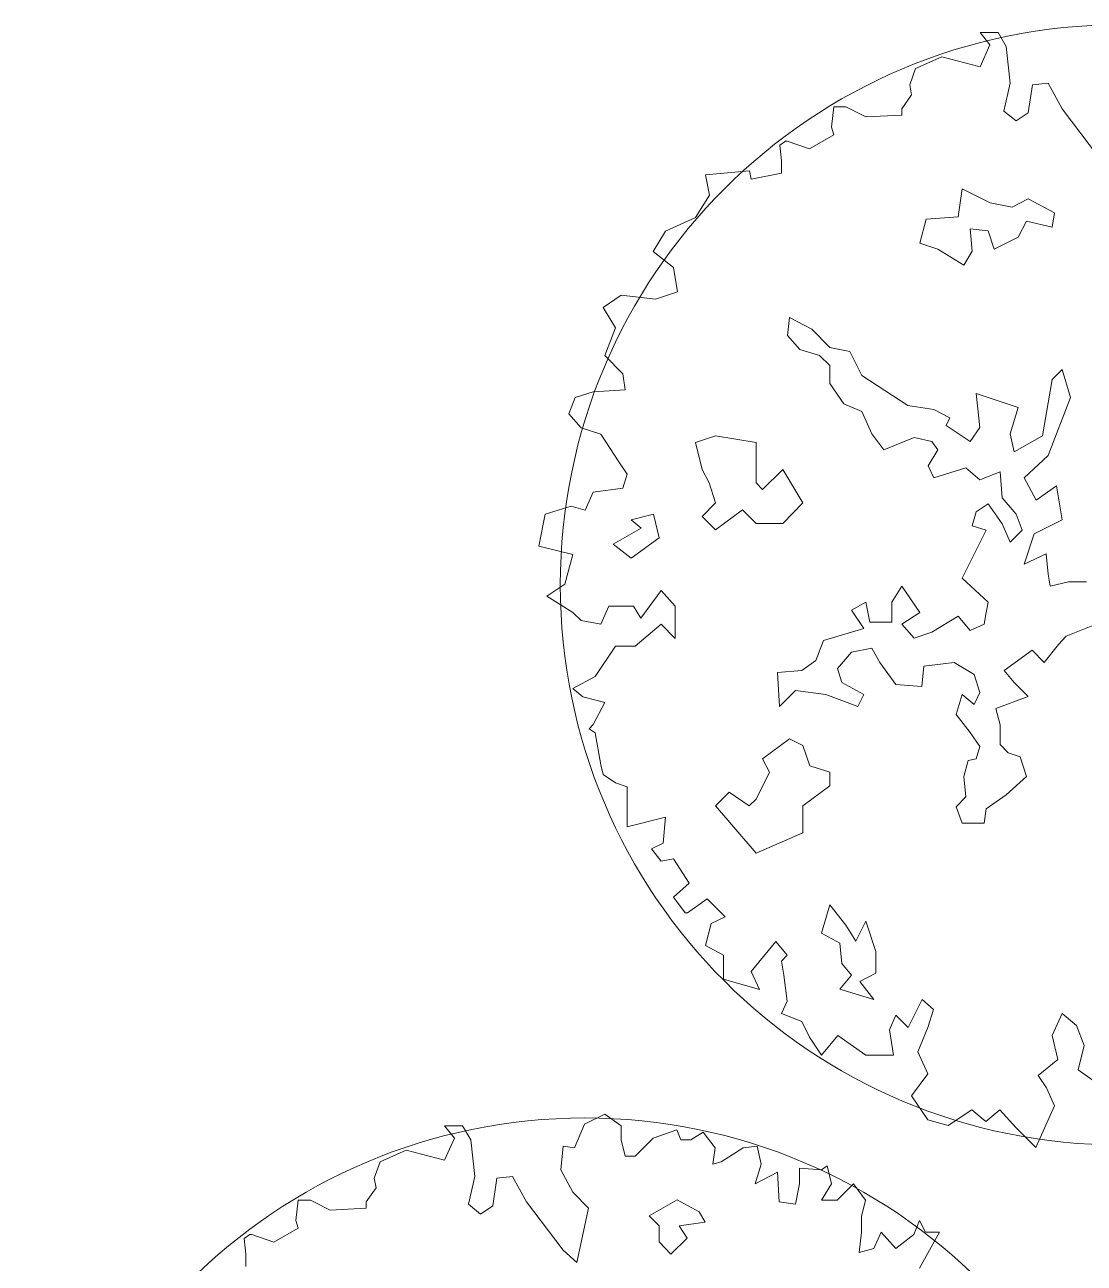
# Model space of a CAD drawing. Header units: millimetres. Extents: x 587797 to 2274247, y 1711 to 439204.
# Drawn here: x 2025678 to 2029402, y 270811 to 275163 of the extents above; entities that cross this region are included whole.
import ezdxf

# ---------------------------------------------------------------- set-up
doc = ezdxf.new("R2010")
doc.units = ezdxf.units.MM
doc.layers.add('finiture', color=7, linetype='Continuous', lineweight=20)

msp = doc.modelspace()

# ---------------------------------------------------------------- linework, layer by layer
at = {"layer": 'finiture'}
for p, q in [((2029070.479, 275093.142), (2029035.778, 275136.026)), ((2029035.778, 275136.026), (2029099.057, 275136.026)), ((2029099.057, 275136.026), (2029127.635, 275087.016)), ((2029035.778, 275015.542), (2029070.479, 275093.142)), ((2029127.635, 275087.016), (2029141.923, 274958.364)), ((2028809.198, 275009.416), (2028901.055, 275050.258)), ((2028901.055, 275050.258), (2029035.778, 275015.542)), ((2028788.785, 274952.237), (2028809.198, 275009.416)), ((2028794.909, 274917.522), (2028788.785, 274952.237)), ((2029141.923, 274958.364), (2029119.47, 274860.343)), ((2029205.203, 274854.217), (2029219.491, 274952.237)), ((2029219.491, 274952.237), (2029274.605, 274958.364)), ((2029274.605, 274958.364), (2029323.596, 274868.511)), ((2028760.208, 274868.511), (2028794.909, 274917.522)), ((2028513.215, 274803.164), (2028521.38, 274874.638)), ((2028521.38, 274874.638), (2028564.247, 274874.638)), ((2028564.247, 274874.638), (2028633.65, 274839.922)), ((2028760.208, 274846.048), (2028760.208, 274868.511)), ((2029119.47, 274860.343), (2029162.336, 274825.627)), ((2029162.336, 274825.627), (2029205.203, 274854.217)), ((2029323.596, 274868.511), (2029452.195, 274699.017)), ((2028633.65, 274839.922), (2028760.208, 274846.048)), ((2028435.647, 274727.607), (2028521.38, 274776.617)), ((2028521.38, 274776.617), (2028513.215, 274803.164)), ((2028331.543, 274739.859), (2028351.956, 274754.154)), ((2028337.667, 274684.723), (2028331.543, 274739.859)), ((2028351.956, 274754.154), (2028358.079, 274754.154)), ((2028358.079, 274754.154), (2028435.647, 274727.607)), ((2028337.667, 274641.838), (2028337.667, 274684.723)), ((2028070.262, 274635.712), (2028225.397, 274650.007)), ((2028084.551, 274564.239), (2028070.262, 274635.712)), ((2028225.397, 274650.007), (2028231.521, 274621.418)), ((2028231.521, 274621.418), (2028337.667, 274641.838)), ((2028035.56, 274486.639), (2028084.551, 274564.239)), ((2028972.78, 274586.426), (2028958.387, 274488.032)), ((2029071.134, 274537.229), (2028972.78, 274586.426)), ((2029204.271, 274551.629), (2029147.898, 274522.83)), ((2029296.628, 274502.432), (2029204.271, 274551.629)), ((2029147.898, 274522.83), (2029071.134, 274537.229)), ((2027929.415, 274437.629), (2028035.56, 274486.639)), ((2028845.64, 274480.833), (2028824.05, 274395.638)), ((2028958.387, 274488.032), (2028845.64, 274480.833)), ((2029169.487, 274417.237), (2029198.274, 274473.633)), ((2029198.274, 274473.633), (2029289.431, 274452.035)), ((2029289.431, 274452.035), (2029296.628, 274502.432)), ((2027886.548, 274366.155), (2027929.415, 274437.629)), ((2029007.564, 274368.04), (2029000.367, 274446.035)), ((2029000.367, 274446.035), (2029063.937, 274438.835)), ((2029063.937, 274438.835), (2029085.527, 274375.239)), ((2028824.05, 274395.638), (2028887.62, 274375.239)), ((2028887.62, 274375.239), (2028978.777, 274318.843)), ((2029085.527, 274375.239), (2029169.487, 274417.237)), ((2027957.992, 274311.019), (2027886.548, 274366.155)), ((2028978.777, 274318.843), (2029007.564, 274368.04)), ((2027972.281, 274225.251), (2027957.992, 274311.019)), ((2027711, 274170.114), (2027774.279, 274212.998)), ((2027774.279, 274212.998), (2027894.713, 274198.703)), ((2027894.713, 274198.703), (2027972.281, 274225.251)), ((2027753.866, 274098.641), (2027711, 274170.114)), ((2028358.669, 274071.658), (2028365.865, 274135.254)), ((2028365.865, 274135.254), (2028443.829, 274093.256)), ((2027717.124, 274000.62), (2027753.866, 274098.641)), ((2028401.848, 274022.461), (2028358.669, 274071.658)), ((2028443.829, 274093.256), (2028507.399, 274029.66)), ((2028507.399, 274029.66), (2028578.165, 274015.261)), ((2027780.403, 273937.315), (2027717.124, 274000.62)), ((2028471.416, 274000.862), (2028401.848, 274022.461)), ((2028507.399, 273966.064), (2028471.416, 274000.862)), ((2028578.165, 274015.261), (2028620.146, 273931.266)), ((2028507.399, 273902.468), (2028507.399, 273966.064)), ((2029289.431, 273916.867), (2029324.215, 273951.665)), ((2029324.215, 273951.665), (2029353.001, 273853.271)), ((2027788.568, 273880.136), (2027780.403, 273937.315)), ((2028556.576, 273831.672), (2028507.399, 273902.468)), ((2028620.146, 273931.266), (2028782.07, 273825.672)), ((2029254.647, 273718.879), (2029289.431, 273916.867)), ((2027590.565, 273796.41), (2027613.019, 273853.589)), ((2027613.019, 273853.589), (2027676.298, 273874.01)), ((2027676.298, 273874.01), (2027788.568, 273880.136)), ((2029035.151, 273747.677), (2029021.957, 273867.67)), ((2029021.957, 273867.67), (2029169.487, 273818.473)), ((2029353.001, 273853.271), (2029275.038, 273649.283)), ((2028620.146, 273804.074), (2028556.576, 273831.672)), ((2028782.07, 273825.672), (2028873.227, 273811.273)), ((2028873.227, 273811.273), (2028929.6, 273782.475)), ((2029169.487, 273818.473), (2029141.9, 273726.078)), ((2027633.432, 273747.4), (2027590.565, 273796.41)), ((2028654.929, 273726.078), (2028620.146, 273804.074)), ((2028929.6, 273782.475), (2028916.406, 273754.877)), ((2027702.835, 273724.937), (2027633.432, 273747.4)), ((2027766.114, 273626.916), (2027702.835, 273724.937)), ((2028696.91, 273669.682), (2028654.929, 273726.078)), ((2028916.406, 273754.877), (2029000.367, 273698.48)), ((2029000.367, 273698.48), (2029035.151, 273747.677)), ((2029141.9, 273726.078), (2029155.094, 273662.482)), ((2028105.692, 273718.287), (2028034.87, 273695.569)), ((2028034.87, 273695.569), (2028058.923, 273600.691)), ((2028248.673, 273695.569), (2028105.692, 273718.287)), ((2028248.673, 273553.92), (2028248.673, 273695.569)), ((2028803.659, 273712.879), (2028696.91, 273669.682)), ((2028866.03, 273698.48), (2028803.659, 273712.879)), ((2028887.62, 273669.682), (2028866.03, 273698.48)), ((2029155.094, 273662.482), (2029254.647, 273718.879)), ((2028852.836, 273613.285), (2028887.62, 273669.682)), ((2029275.038, 273649.283), (2029191.077, 273571.288)), ((2027794.692, 273584.032), (2027766.114, 273626.916)), ((2028058.923, 273600.691), (2028082.975, 273553.92)), ((2028342.212, 273600.691), (2028271.389, 273529.867)), ((2028413.034, 273483.096), (2028342.212, 273600.691)), ((2028873.227, 273571.288), (2028852.836, 273613.285)), ((2028985.974, 273606.086), (2028873.227, 273571.288)), ((2029035.151, 273564.088), (2028985.974, 273606.086)), ((2029105.917, 273592.886), (2029035.151, 273564.088)), ((2029113.114, 273500.492), (2029105.917, 273592.886)), ((2027780.403, 273535.022), (2027794.692, 273584.032)), ((2028082.975, 273553.92), (2028105.692, 273483.096)), ((2028271.389, 273529.867), (2028248.673, 273553.92)), ((2029191.077, 273571.288), (2029233.057, 273493.292)), ((2027647.721, 273457.422), (2027676.298, 273520.727)), ((2027676.298, 273520.727), (2027780.403, 273535.022)), ((2029233.057, 273493.292), (2029303.824, 273543.689)), ((2029303.824, 273543.689), (2029324.215, 273423.697)), ((2027506.874, 273443.127), (2027598.731, 273471.717)), ((2027598.731, 273471.717), (2027647.721, 273457.422)), ((2028105.692, 273483.096), (2028058.923, 273434.989)), ((2028342.212, 273410.935), (2028413.034, 273483.096)), ((2029021.957, 273451.295), (2029063.937, 273480.093)), ((2029063.937, 273480.093), (2029113.114, 273409.298)), ((2029162.291, 273444.095), (2029113.114, 273500.492)), ((2027484.42, 273330.812), (2027506.874, 273443.127)), ((2027809.327, 273423.697), (2027887.29, 273444.095)), ((2027844.111, 273394.898), (2027809.327, 273423.697)), ((2027887.29, 273444.095), (2027907.681, 273360.101)), ((2028058.923, 273434.989), (2028105.692, 273388.218)), ((2028105.692, 273388.218), (2028200.567, 273459.042)), ((2028200.567, 273459.042), (2028248.673, 273410.935)), ((2029007.564, 273402.098), (2029021.957, 273451.295)), ((2029183.881, 273387.699), (2029162.291, 273444.095)), ((2029324.215, 273423.697), (2029225.861, 273374.5)), ((2027745.757, 273338.502), (2027844.111, 273394.898)), ((2028248.673, 273410.935), (2028342.212, 273410.935)), ((2029000.367, 273274.906), (2029056.74, 273387.699)), ((2029056.74, 273387.699), (2029007.564, 273402.098)), ((2029113.114, 273409.298), (2029141.9, 273345.701)), ((2029141.9, 273345.701), (2029183.881, 273387.699)), ((2029225.861, 273374.5), (2029191.077, 273267.706)), ((2027604.854, 273302.223), (2027484.42, 273330.812)), ((2027809.327, 273289.305), (2027745.757, 273338.502)), ((2027907.681, 273360.101), (2027809.327, 273289.305)), ((2027576.277, 273198.076), (2027604.854, 273302.223)), ((2029191.077, 273267.706), (2029267.841, 273303.704)), ((2029267.841, 273303.704), (2029275.038, 273232.908)), ((2028972.78, 273218.509), (2029000.367, 273274.906)), ((2029063.937, 273134.514), (2028972.78, 273218.509)), ((2029275.038, 273232.908), (2029282.234, 273190.911)), ((2029282.234, 273190.911), (2029345.804, 273205.31)), ((2029345.804, 273205.31), (2029409.375, 273205.31)), ((2027512.998, 273155.192), (2027576.277, 273198.076)), ((2027915.126, 273175.613), (2027843.682, 273077.592)), ((2027964.116, 273120.476), (2027915.126, 273175.613)), ((2028725.696, 273134.514), (2028760.48, 273190.911)), ((2028760.48, 273190.911), (2028824.05, 273098.516)), ((2027604.854, 273098.013), (2027512.998, 273155.192)), ((2027731.412, 273120.476), (2027702.835, 273057.171)), ((2027817.145, 273120.476), (2027731.412, 273120.476)), ((2027843.682, 273077.592), (2027817.145, 273120.476)), ((2027964.116, 273006.119), (2027964.116, 273120.476)), ((2028584.163, 273105.716), (2028634.539, 273134.514)), ((2028634.539, 273134.514), (2028647.733, 273063.718)), ((2028725.696, 273063.718), (2028725.696, 273134.514)), ((2029056.74, 273098.516), (2029063.937, 273134.514)), ((2027633.432, 273069.424), (2027604.854, 273098.013)), ((2027702.835, 273057.171), (2027633.432, 273069.424)), ((2028627.342, 273042.12), (2028584.163, 273105.716)), ((2028824.05, 273098.516), (2028760.48, 273056.519)), ((2028866.03, 273028.921), (2028958.387, 273085.317)), ((2028958.387, 273085.317), (2029000.367, 273034.92)), ((2029049.544, 273056.519), (2029056.74, 273098.516)), ((2027823.269, 272979.571), (2027915.126, 273057.171)), ((2027915.126, 273057.171), (2027964.116, 273006.119)), ((2028485.809, 273000.122), (2028627.342, 273042.12)), ((2028647.733, 273063.718), (2028725.696, 273063.718)), ((2028760.48, 273056.519), (2028803.659, 273007.322)), ((2028803.659, 273007.322), (2028866.03, 273028.921)), ((2029000.367, 273034.92), (2029049.544, 273056.519)), ((2029444.158, 273056.519), (2029338.608, 273014.521)), ((2028458.222, 272929.327), (2028485.809, 273000.122)), ((2029311.021, 272985.723), (2029260.645, 272922.127)), ((2029338.608, 273014.521), (2029311.021, 272985.723)), ((2027682.422, 272873.382), (2027753.866, 272979.571)), ((2027753.866, 272979.571), (2027823.269, 272979.571)), ((2028584.163, 272958.125), (2028534.986, 272901.728)), ((2028654.929, 272972.524), (2028584.163, 272958.125)), ((2028683.716, 272922.127), (2028654.929, 272972.524)), ((2029218.664, 272965.324), (2029120.311, 272894.529)), ((2029260.645, 272922.127), (2029218.664, 272965.324)), ((2028323.885, 272887.329), (2028409.045, 272894.529)), ((2028409.045, 272894.529), (2028458.222, 272929.327)), ((2028534.986, 272901.728), (2028549.379, 272852.531)), ((2028740.089, 272845.332), (2028683.716, 272922.127)), ((2028838.443, 272908.928), (2028831.246, 272838.132)), ((2028943.993, 272922.127), (2028838.443, 272908.928)), ((2029014.76, 272880.13), (2028943.993, 272922.127)), ((2029120.311, 272894.529), (2029155.094, 272852.531)), ((2027604.854, 272830.498), (2027682.422, 272873.382)), ((2028331.082, 272767.336), (2028323.885, 272887.329)), ((2028549.379, 272852.531), (2028627.342, 272809.334)), ((2029035.151, 272816.533), (2029014.76, 272880.13)), ((2029155.094, 272852.531), (2029204.271, 272803.334)), ((2027639.556, 272801.909), (2027604.854, 272830.498)), ((2028387.455, 272823.733), (2028331.082, 272767.336)), ((2028493.006, 272809.334), (2028387.455, 272823.733)), ((2028605.753, 272767.336), (2028493.006, 272809.334)), ((2028627.342, 272809.334), (2028605.753, 272767.336)), ((2028831.246, 272838.132), (2028740.089, 272845.332)), ((2028951.19, 272739.738), (2028972.78, 272809.334)), ((2028972.78, 272809.334), (2029014.76, 272774.536)), ((2029014.76, 272774.536), (2029035.151, 272816.533)), ((2027717.124, 272781.488), (2027639.556, 272801.909)), ((2027676.298, 272703.888), (2027717.124, 272781.488)), ((2029204.271, 272803.334), (2029091.524, 272760.137)), ((2029000.367, 272676.142), (2028951.19, 272739.738)), ((2029091.524, 272760.137), (2029105.917, 272703.74)), ((2027662.01, 272689.594), (2027676.298, 272703.888)), ((2027682.422, 272675.299), (2027662.01, 272689.594)), ((2029105.917, 272703.74), (2029105.917, 272634.144)), ((2027702.835, 272562.984), (2027682.422, 272675.299)), ((2028366.265, 272654.583), (2028271.389, 272583.759)), ((2028413.034, 272630.529), (2028366.265, 272654.583)), ((2029035.151, 272626.945), (2029000.367, 272676.142)), ((2029105.917, 272634.144), (2029134.704, 272605.346)), ((2028437.087, 272559.705), (2028413.034, 272630.529)), ((2029021.957, 272583.747), (2029035.151, 272626.945)), ((2029134.704, 272605.346), (2029176.684, 272590.947)), ((2029176.684, 272590.947), (2029198.274, 272521.351)), ((2027711, 272528.268), (2027702.835, 272562.984)), ((2028271.389, 272583.759), (2028295.442, 272536.988)), ((2028507.909, 272536.988), (2028437.087, 272559.705)), ((2028978.777, 272521.351), (2028993.17, 272577.748)), ((2028993.17, 272577.748), (2029021.957, 272583.747)), ((2027753.866, 272499.679), (2027711, 272528.268)), ((2028295.442, 272536.988), (2028248.673, 272442.11)), ((2028507.909, 272488.88), (2028507.909, 272536.988)), ((2028985.974, 272450.555), (2028978.777, 272521.351)), ((2029198.274, 272521.351), (2029127.507, 272457.755)), ((2027794.692, 272485.384), (2027753.866, 272499.679)), ((2027794.692, 272413.91), (2027794.692, 272485.384)), ((2028153.798, 272466.163), (2028105.692, 272418.056)), ((2028224.62, 272418.056), (2028153.798, 272466.163)), ((2028413.034, 272418.056), (2028507.909, 272488.88)), ((2028105.692, 272418.056), (2028248.673, 272252.353)), ((2028248.673, 272442.11), (2028224.62, 272418.056)), ((2028413.034, 272323.178), (2028413.034, 272418.056)), ((2028951.19, 272414.558), (2028985.974, 272450.555)), ((2029127.507, 272457.755), (2029056.74, 272408.558)), ((2027794.692, 272344.479), (2027794.692, 272413.91)), ((2027929.415, 272379.195), (2027794.692, 272344.479)), ((2027921.25, 272287.3), (2027929.415, 272379.195)), ((2028972.78, 272358.161), (2028951.19, 272414.558)), ((2029056.74, 272408.558), (2029049.544, 272358.161)), ((2029049.544, 272358.161), (2028972.78, 272358.161)), ((2027880.424, 272266.879), (2027921.25, 272287.3)), ((2028248.673, 272252.353), (2028413.034, 272323.178)), ((2027915.126, 272223.995), (2027880.424, 272266.879)), ((2027957.992, 272232.164), (2027915.126, 272223.995)), ((2028013.106, 272146.396), (2027957.992, 272232.164)), ((2027957.992, 272097.385), (2028013.106, 272146.396)), ((2027998.818, 272042.249), (2027957.992, 272097.385)), ((2028076.385, 272091.259), (2028006.983, 272042.249)), ((2028139.665, 272027.954), (2028076.385, 272091.259)), ((2028478.612, 271970.584), (2028507.399, 272070.178)), ((2028507.399, 272070.178), (2028563.772, 271999.383)), ((2028006.983, 272042.249), (2027998.818, 272042.249)), ((2028090.674, 272005.491), (2028139.665, 272027.954)), ((2028070.262, 271927.891), (2028090.674, 272005.491)), ((2028563.772, 271999.383), (2028598.556, 271942.986)), ((2028598.556, 271942.986), (2028634.539, 272013.782)), ((2028634.539, 272013.782), (2028669.323, 271906.988)), ((2028317.254, 271942.186), (2028231.521, 271835.997)), ((2028358.079, 271893.176), (2028317.254, 271942.186)), ((2028542.182, 271935.787), (2028478.612, 271970.584)), ((2028133.541, 271893.176), (2028070.262, 271927.891)), ((2028549.379, 271864.991), (2028542.182, 271935.787)), ((2028669.323, 271906.988), (2028669.323, 271830.193)), ((2028133.541, 271809.45), (2028133.541, 271893.176)), ((2028337.667, 271872.755), (2028358.079, 271893.176)), ((2028345.832, 271823.744), (2028337.667, 271872.755)), ((2028584.163, 271822.993), (2028549.379, 271864.991)), ((2028260.099, 271772.692), (2028133.541, 271809.45)), ((2028231.521, 271835.997), (2028260.099, 271772.692)), ((2028358.079, 271731.85), (2028345.832, 271823.744)), ((2028542.182, 271773.796), (2028584.163, 271822.993)), ((2028669.323, 271830.193), (2028612.949, 271801.395)), ((2028662.126, 271737.799), (2028542.182, 271773.796)), ((2028612.949, 271801.395), (2028662.126, 271737.799)), ((2028337.667, 271688.966), (2028358.079, 271731.85)), ((2028831.652, 271737.976), (2028782.662, 271639.956)), ((2028872.477, 271703.261), (2028831.652, 271737.976)), ((2028409.111, 271660.377), (2028337.667, 271688.966)), ((2028739.795, 271682.84), (2028717.341, 271631.787)), ((2028782.662, 271639.956), (2028739.795, 271682.84)), ((2028852.064, 271639.956), (2028872.477, 271703.261)), ((2029323.596, 271688.966), (2029288.894, 271611.366)), ((2029374.627, 271646.082), (2029323.596, 271688.966)), ((2028435.647, 271605.24), (2028409.111, 271660.377)), ((2028817.363, 271554.188), (2028852.064, 271639.956)), ((2029401.164, 271576.651), (2029374.627, 271646.082)), ((2028478.514, 271541.935), (2028435.647, 271605.24)), ((2028535.669, 271611.366), (2028478.514, 271541.935)), ((2028633.65, 271541.935), (2028535.669, 271611.366)), ((2028717.341, 271631.787), (2028731.63, 271541.935)), ((2029288.894, 271611.366), (2029309.307, 271527.64)), ((2028852.064, 271476.588), (2028817.363, 271554.188)), ((2029380.751, 271490.883), (2029401.164, 271576.651)), ((2028731.63, 271541.935), (2028633.65, 271541.935)), ((2029309.307, 271527.64), (2029239.904, 271470.462)), ((2028794.909, 271398.988), (2028852.064, 271476.588)), ((2029239.904, 271470.462), (2029268.482, 271427.578)), ((2029437.906, 271450.041), (2029380.751, 271490.883)), ((2029268.482, 271427.578), (2029297.059, 271364.273)), ((2028852.064, 271315.262), (2028794.909, 271398.988)), ((2027645.419, 271300.185), (2027716.863, 271334.901)), ((2027716.863, 271334.901), (2027774.018, 271294.059)), ((2029007.2, 271349.978), (2028923.509, 271294.841)), ((2029056.191, 271309.136), (2029007.2, 271349.978)), ((2029105.181, 271349.978), (2029056.191, 271309.136)), ((2029162.336, 271286.673), (2029105.181, 271349.978)), ((2029297.059, 271364.273), (2029231.739, 271217.242)), ((2027188.177, 271251.175), (2027153.475, 271294.059)), ((2027153.475, 271294.059), (2027216.754, 271294.059)), ((2027216.754, 271294.059), (2027245.332, 271245.048)), ((2027610.718, 271216.459), (2027645.419, 271300.185)), ((2027774.018, 271294.059), (2027774.018, 271245.048)), ((2028923.509, 271294.841), (2028852.064, 271315.262)), ((2029231.739, 271217.242), (2029162.336, 271286.673)), ((2027153.475, 271173.575), (2027188.177, 271251.175)), ((2027245.332, 271245.048), (2027259.621, 271116.396)), ((2027774.018, 271245.048), (2027788.307, 271187.87)), ((2027823.009, 271187.87), (2027886.288, 271251.175)), ((2027886.288, 271251.175), (2027969.979, 271279.764)), ((2027969.979, 271279.764), (2027984.268, 271245.048)), ((2027984.268, 271245.048), (2028018.97, 271245.048)), ((2028018.97, 271245.048), (2028061.836, 271271.596)), ((2028061.836, 271271.596), (2028104.703, 271216.459)), ((2026926.895, 271167.449), (2027018.752, 271208.291)), ((2027018.752, 271208.291), (2027153.475, 271173.575)), ((2027561.727, 271138.859), (2027569.892, 271222.585)), ((2027569.892, 271222.585), (2027610.718, 271216.459)), ((2028104.703, 271216.459), (2028096.538, 271159.28)), ((2028125.115, 271167.449), (2028202.683, 271216.459)), ((2028202.683, 271216.459), (2028251.673, 271222.585)), ((2028251.673, 271222.585), (2028265.962, 271159.28)), ((2026906.483, 271110.27), (2026926.895, 271167.449)), ((2027788.307, 271187.87), (2027823.009, 271187.87)), ((2028096.538, 271159.28), (2028125.115, 271167.449)), ((2028265.962, 271159.28), (2028245.55, 271089.849)), ((2026912.606, 271075.554), (2026906.483, 271110.27)), ((2027259.621, 271116.396), (2027237.167, 271018.375)), ((2027322.9, 271012.249), (2027337.189, 271110.27)), ((2027337.189, 271110.27), (2027392.303, 271116.396)), ((2027392.303, 271116.396), (2027441.293, 271026.544)), ((2027604.594, 271061.26), (2027561.727, 271138.859)), ((2028245.55, 271089.849), (2028323.117, 271130.691)), ((2028323.117, 271130.691), (2028329.241, 271026.544)), ((2028400.685, 271089.849), (2028400.685, 271144.986)), ((2028400.685, 271144.986), (2028478.253, 271138.859)), ((2028478.253, 271138.859), (2028498.666, 271153.154)), ((2028498.666, 271153.154), (2028512.955, 271089.849)), ((2026877.905, 271026.544), (2026912.606, 271075.554)), ((2028386.397, 271018.375), (2028400.685, 271089.849)), ((2028512.955, 271089.849), (2028478.253, 271032.67)), ((2028533.367, 271032.67), (2028590.523, 271089.849)), ((2028590.523, 271089.849), (2028633.389, 271032.67)), ((2026630.913, 270961.197), (2026639.078, 271032.67)), ((2026639.078, 271032.67), (2026681.944, 271032.67)), ((2026681.944, 271032.67), (2026751.347, 270997.955)), ((2026877.905, 271004.081), (2026877.905, 271026.544)), ((2027441.293, 271026.544), (2027569.892, 270857.05)), ((2027659.708, 271004.081), (2027604.594, 271061.26)), ((2027970.863, 271033.642), (2027872.509, 270977.245)), ((2028048.826, 270991.644), (2027970.863, 271033.642)), ((2028329.241, 271026.544), (2028386.397, 271018.375)), ((2028478.253, 271032.67), (2028533.367, 271032.67)), ((2028633.389, 271032.67), (2028619.1, 270975.491)), ((2026751.347, 270997.955), (2026877.905, 271004.081)), ((2027237.167, 271018.375), (2027280.033, 270983.66)), ((2027280.033, 270983.66), (2027322.9, 271012.249)), ((2027618.883, 270814.166), (2027659.708, 271004.081)), ((2028069.217, 270955.646), (2028048.826, 270991.644)), ((2026639.078, 270934.65), (2026630.913, 270961.197)), ((2027872.509, 270977.245), (2027907.293, 270942.447)), ((2027907.293, 270942.447), (2027907.293, 270886.051)), ((2027978.06, 270942.447), (2028069.217, 270955.646)), ((2028005.647, 270899.25), (2027978.06, 270942.447)), ((2028619.1, 270975.491), (2028619.1, 270920.355)), ((2028802.814, 270912.186), (2028823.226, 270961.197)), ((2028823.226, 270961.197), (2028843.639, 270920.355)), ((2026449.24, 270897.892), (2026469.653, 270912.186)), ((2026455.364, 270842.755), (2026449.24, 270897.892)), ((2026469.653, 270912.186), (2026475.777, 270912.186)), ((2026475.777, 270912.186), (2026553.345, 270885.639)), ((2026553.345, 270885.639), (2026639.078, 270934.65)), ((2027949.273, 270842.853), (2028005.647, 270899.25)), ((2028619.1, 270920.355), (2028610.935, 270848.881)), ((2028661.967, 270863.176), (2028688.503, 270920.355)), ((2028688.503, 270920.355), (2028739.535, 270863.176)), ((2028739.535, 270863.176), (2028802.814, 270912.186)), ((2028843.639, 270920.355), (2028892.629, 270920.355)), ((2028892.629, 270920.355), (2028857.928, 270857.05)), ((2027569.892, 270857.05), (2027618.883, 270814.166)), ((2027907.293, 270886.051), (2027949.273, 270842.853)), ((2028610.935, 270848.881), (2028661.967, 270863.176)), ((2028857.928, 270857.05), (2028823.226, 270793.745)), ((2026455.364, 270799.871), (2026455.364, 270842.755))]:
    msp.add_line(p, q, dxfattribs=at)
for centre in [(2029528.869, 273194.983), (2027646.566, 269353.015)]:
    msp.add_circle(centre, 1968.5, dxfattribs=at)

doc.saveas('drawing.dxf')
